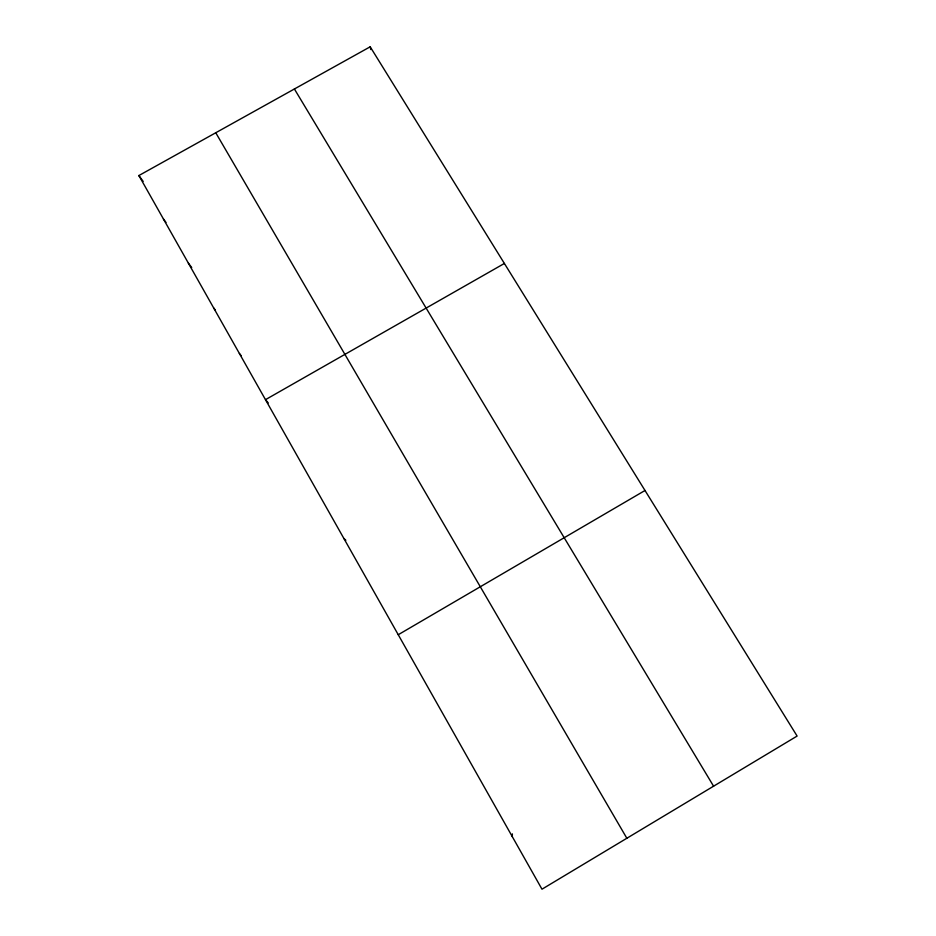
<?xml version="1.0" encoding="UTF-8"?>
<svg xmlns="http://www.w3.org/2000/svg" width="936" height="936" viewBox="0 0 936 936"><rect width="100%" height="100%" fill="white"/><g stroke="black" fill="none" stroke-linecap="round" stroke-linejoin="round"><path stroke-width="1.4" d="M512.284 836.632L512.355 833.871M398.245 634.725L645.009 490.487M504.387 263.461L265.485 399.672L268.269 402.936M138.891 175.547L370.188 46.8L797.109 736.059L541.979 889.2L138.891 175.547L143.161 181.397M343.898 538.504L345.852 540.247M239.37 353.445L241.125 355.598M213.665 307.944L215.444 310.19M188.358 263.133L191.716 267.544M163.437 219.001L165.976 222.429M294.395 88.99L713.583 786.193M215.76 132.76L626.851 838.258M370.188 46.8L370.808 49.55"/></g></svg>
